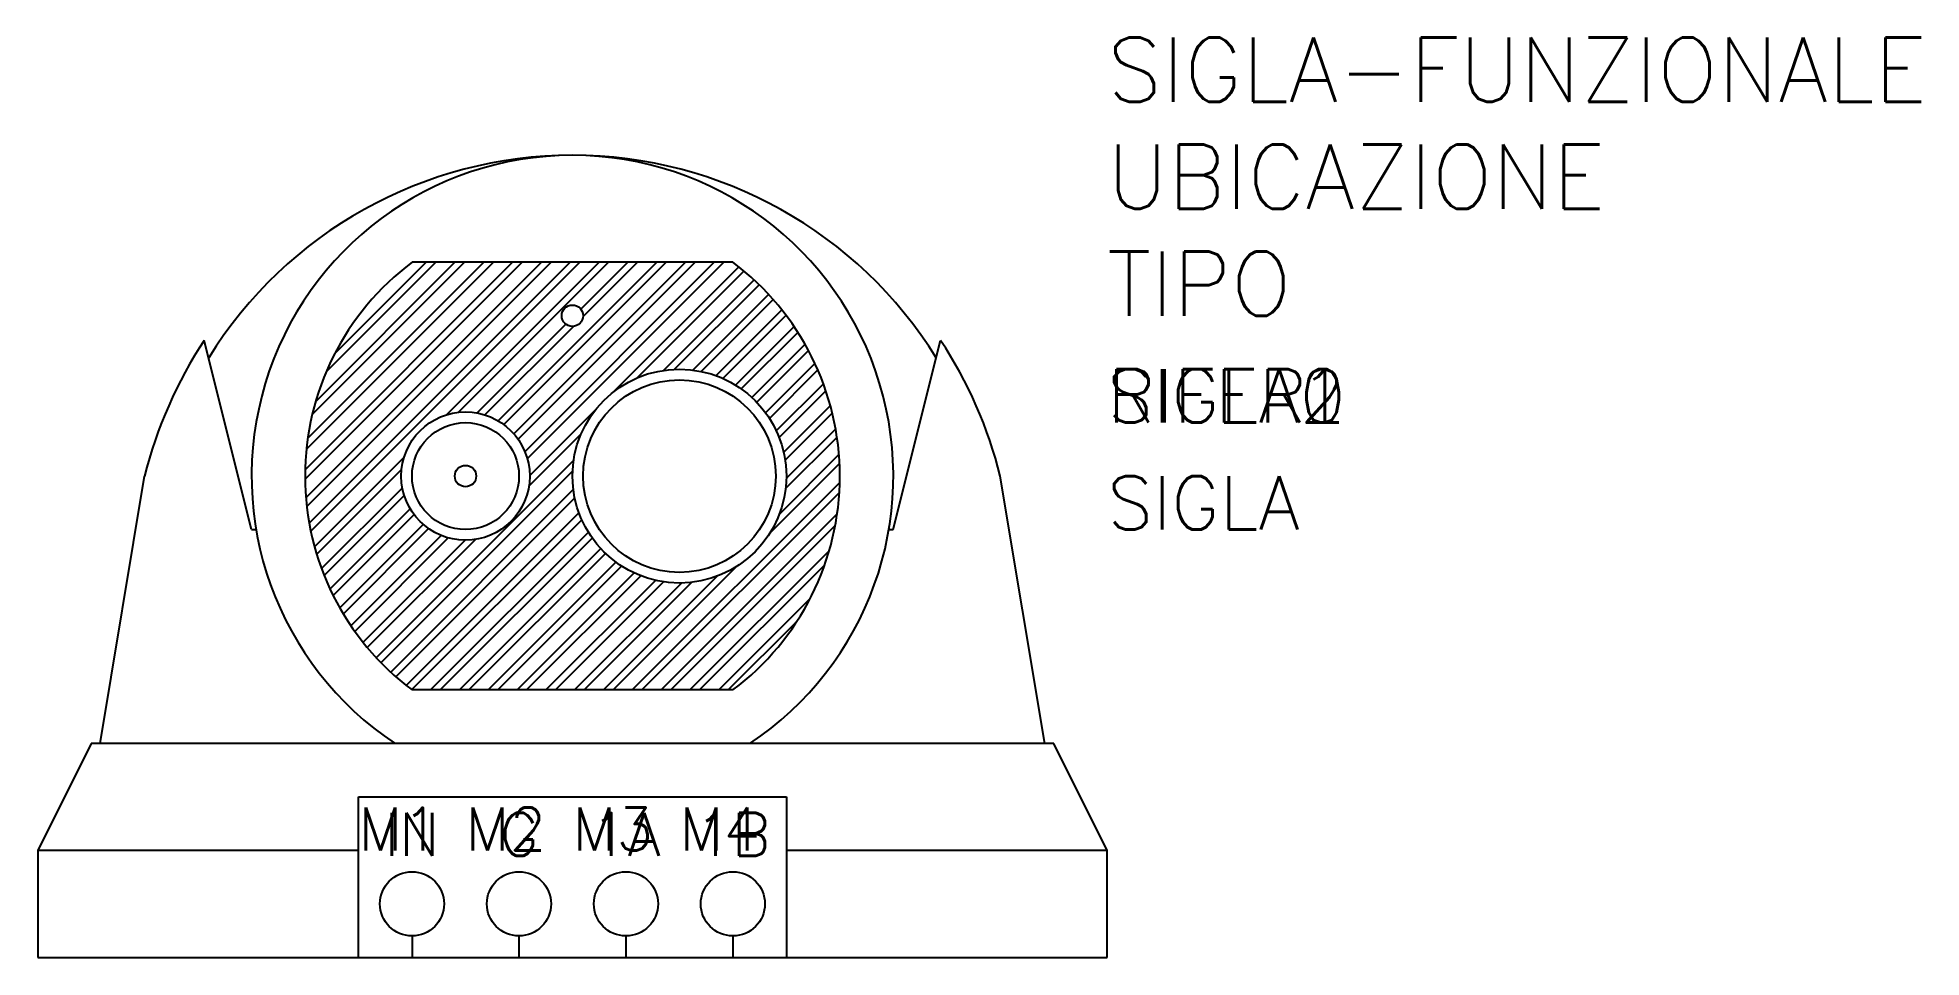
# Model space of a CAD drawing. Extents: x 0 to 88.1, y 0 to 43.
import ezdxf

# ---------------------------------------------------------------- set-up
doc = ezdxf.new("R2010")
doc.units = 0
doc.header["$LTSCALE"] = 4
doc.layers.get('0').update_dxf_attribs({"linetype": 'CONTINUOUS'})
doc.styles.get("Standard").update_dxf_attribs({"font": 'romans.shx'})

msp = doc.modelspace()

# ---------------------------------------------------------------- hatches: boundary and pattern name
h = msp.add_hatch()
h.set_pattern_fill('ANSI32', color=256, scale=0.1)
h.set_pattern_definition([(45, (-50, -200), (-0.6735192, 0.6735192), []), (45, (-49.551, -200), (-0.6735192, 0.6735192), [])])
h.paths.add_polyline_path([(17.5, 32.5, 0.5), (17.5, 12.5), (32.5, 12.5, 0.5), (32.5, 32.5)])
h.paths.add_polyline_path([(23, 22.5, -1), (17, 22.5, -1)], flags=16)
h.paths.add_polyline_path([(24.5, 30, -1), (25.5, 30, -1)], flags=16)
h.paths.add_polyline_path([(22.5, 22.5, -1), (17.5, 22.5, -1)], flags=0)
h.paths.add_polyline_path([(20.5, 22.5, -1), (19.5, 22.5, -1)], flags=0)
h.paths.add_polyline_path([(35, 22.5, -1), (25, 22.5, -1)], flags=16)
h.paths.add_polyline_path([(34.5, 22.5, -1), (25.5, 22.5, -1)], flags=0)

# ---------------------------------------------------------------- linework, layer by layer
for p, q in [((32.5, 32.5), (17.5, 32.5)), ((10, 20), (7.788, 28.847)), ((40, 20), (42.212, 28.847)), ((2.917, 10), (5, 22.5)), ((47.083, 10), (45, 22.5)), ((47.083, 10), (45, 22.5)), ((10, 20), (10.21, 20)), ((39.79, 20), (40, 20)), ((32.5, 12.5), (17.5, 12.5)), ((2.5, 10), (0, 5)), ((47.5, 10), (2.5, 10)), ((50, 5), (47.5, 10)), ((15, 0), (15, 7.5)), ((15, 7.5), (35, 7.5)), ((35, 7.5), (35, 0)), ((15, 5), (0, 5)), ((0, 5), (0, 0)), ((50, 5), (35, 5)), ((50, 0), (50, 5)), ((17.5, 1), (17.5, 0)), ((22.5, 1), (22.5, 0)), ((27.5, 1), (27.5, 0)), ((32.5, 1), (32.5, 0)), ((0, 0), (50, 0))]:
    msp.add_line(p, q)
for centre, radius in [((25, 30), 0.5), ((30, 22.5), 5), ((30, 22.5), 4.5), ((20, 22.5), 3), ((20, 22.5), 2.5), ((20, 22.5), 0.5), ((17.5, 2.5), 1.5), ((22.5, 2.5), 1.5), ((27.5, 2.5), 1.5), ((32.5, 2.5), 1.5)]:
    msp.add_circle(centre, radius)
for centre, radius, start, end in [((25, 17.5), 20, 31.75378, 148.24622), ((25, 22.5), 15, 303.55731, 236.44269), ((25, 22.5), 12.5, 126.8699, 233.1301), ((25, 22.5), 12.5, 306.8699, 53.1301), ((25, 17.5), 20.616, 146.6047, 165.96376), ((25, 17.5), 20.616, 14.03624, 33.3953)]:
    msp.add_arc(centre, radius, start, end)

# ---------------------------------------------------------------- texts
at = {"char_height": 2, "attachment_point": 5}
for s, insert in [('IN', (17.5, 5.75)), ('G', (22.5, 5.75)), ('1A', (27.5, 5.75)), ('1B', (32.5, 5.75))]:
    msp.add_mtext_dynamic_manual_height_columns(s, width=5, gutter_width=1, heights=[2.5], dxfattribs=dict(at, insert=insert))
at = {"color": 3}
for tag, p, s, height, flags in [('SIGLA-FUNZIONALE', (50, 40), '', 3, 9), ('UBICAZIONE', (50, 35), '', 3, 8), ('TIPO', (50, 30), '', 3, 9), ('SIGLA0', (50, 25), '', 2.5, 9), ('SIGLA1', (50, 25), '', 2.5, 9), ('SIGLA2', (50, 25), '', 2.5, 9), ('RIFER', (50, 25), 'RIFER ?', 2.5, 8), ('SIGLA', (50, 20), 'SIGLA ?', 2.5, 8)]:
    msp.add_attdef(tag, p, s, height=height, dxfattribs=dict(at, flags=flags))
at = {"color": 4, "flags": 8}
for tag, p in [('M1', (15, 5)), ('M2', (20, 5)), ('M3', (25, 5)), ('M4', (30, 5))]:
    msp.add_attdef(tag, p, '', height=2, dxfattribs=at)
for tag, p, s, height, flags in [('TIPOSIG', (0, 0), '3', 0.00000001, 9), ('POSIZIONE', (0, 0), '', 0.00000001, 9), ('P-TABELLA', (0, 0), '', 0.00000001, 9), ('T-TABELLA', (0, 0), '', 0.00000001, 9), ('H-TABELLA', (0, 0), '', 0.00000001, 9), ('CODICE', (0, 0), '1xNNN', 0.00000001, 9), ('NOTE1', (0, 0), '', 0.00000001, 9), ('NOTE2', (0, 0), '', 0.00000001, 9), ('DEN1', (0, 0), '', 0.00000001, 8), ('DEN1-A', (0, 0), '', 0.00000001, 8), ('DEN1-TRAD-ID', (0, 0), '', 0.00000001, 8), ('F1', (17.5, 0), '', 0.00001, 9), ('F2', (22.5, 0), '', 0.00001, 9), ('F3', (27.5, 0), '', 0.00001, 9), ('F4', (32.5, 0), '', 0.00001, 9)]:
    msp.add_attdef(tag, p, s, height=height, dxfattribs=dict(flags=flags))

doc.saveas('drawing.dxf')
